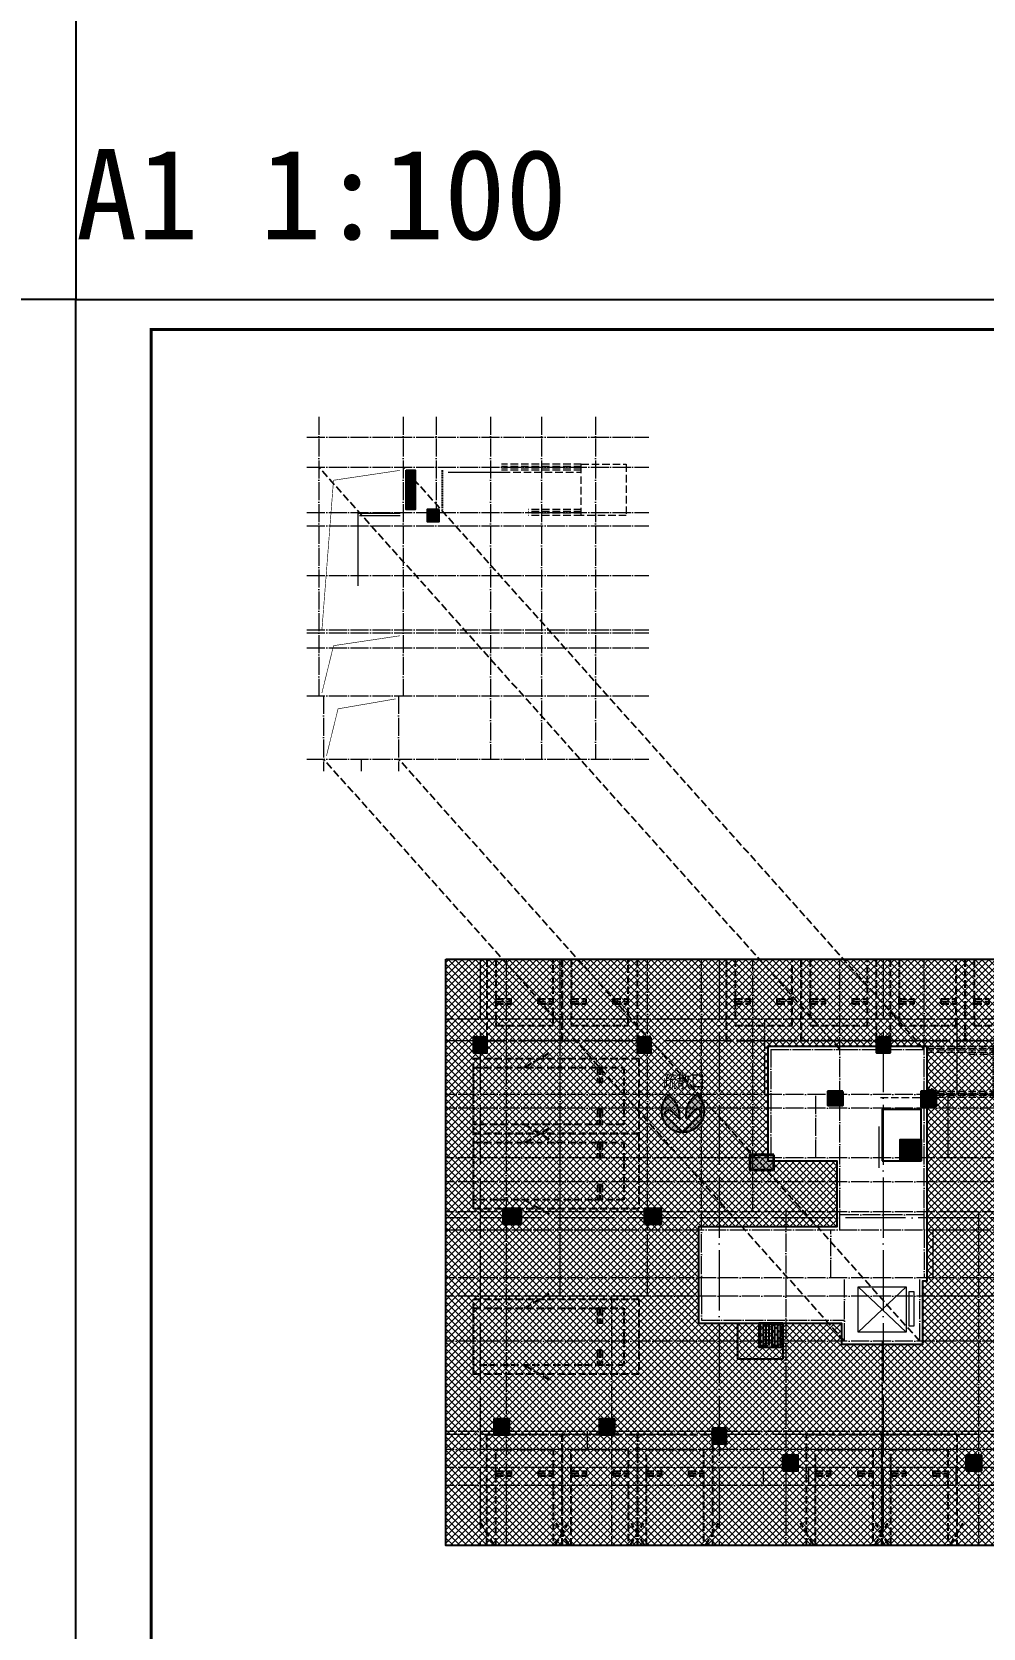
# Model space of a CAD drawing. Extents: x -518115 to 389031, y -231062 to 1628073.
# Drawn here: x -2447 to 29173, y 734889 to 787961 of the extents above; entities that cross this region are included whole.
import ezdxf
from ezdxf.xclip import XClip

# ---------------------------------------------------------------- set-up
doc = ezdxf.new("R2010")
doc.units = 0
doc.header["$LTSCALE"] = 1000
doc.header["$MEASUREMENT"] = 0
doc.header["$XCLIPFRAME"] = 0
for name, pattern in [('#P_--_20B1_001_t3$0$DASH', [0.35, 0.25, -0.1]), ('__DASH', [0.35, 0.25, -0.1]), ('DASH', [0.35, 0.25, -0.1]), ('DOTE', [2.4200000000000004, 2, -0.2, 0.02, -0.2]), ('HIDDEN', [0.375, 0.25, -0.125])]:
    doc.linetypes.add(name, pattern=pattern)
for name, color, linetype in [('0-R疏散口', 20, 'Continuous'), ('0-R集水坑', 191, 'Continuous'), ('HS-A-停车位（标准）', 9, 'Continuous'), ('text', 7, 'Continuous'), ('VPIPE-雨水', 4, 'DASH'), ('人防集水坑', 11, 'Continuous'), ('图框', 140, 'Continuous'), ('审核', 1, 'Continuous'), ('排水', 155, 'Continuous'), ('疏散口', 20, 'Continuous')]:
    doc.layers.add(name, color=color, linetype=linetype)
for name, color, linetype, lineweight in [('3.5方案汇报，与郭总、侯月琴确定户型_t8$0$STAIR', 2, 'Continuous', 18), ('DOTE', 19, 'DOTE', 9), ('PUB_HATCH', 8, 'Continuous', 9), ('STAIR', 2, 'Continuous', 18), ('填充', 251, 'Continuous', 5), ('平面-看线', 45, 'Continuous', 15), ('砼柱', 2, 'Continuous', 35)]:
    doc.layers.add(name, color=color, linetype=linetype, lineweight=lineweight)
doc.layers.add('yichutu', color=7, linetype='Continuous', true_color=0xffffff, plot=False)
doc.styles.add('-宋体', font='', dxfattribs={"width": 0.8})
doc.styles.add('_TCH_LABEL', font='')
doc.styles.get('-宋体').set_extended_font_data('SimSun')
doc.styles.get('_TCH_LABEL').set_extended_font_data('SimHei')

# ---------------------------------------------------------------- blocks, each defined once
blk = doc.blocks.new('A$C27F3146B')
at = {"layer": '填充'}
h = blk.add_hatch(dxfattribs=at)
h.set_pattern_fill('ANSI37', color=196, scale=100, style=0)
h.set_pattern_definition([(45, (794705.0482087337, -474761.836884725), (-112.2532015133644, 112.2532015133644), []), (135, (794705.0482087337, -474761.836884725), (-112.2532015133644, -112.2532015133644), [])])
h.paths.add_polyline_path([(-173596.2673662398, 60248.66726098227), (-119596.2804986985, 60248.66726098227), (-119596.2804986985, 40748.66726215906), (-173596.2673662398, 40748.66726215906)])
h.paths.add_polyline_path([(-160596.2659035687, 57348.7044615738), (-160596.319155223, 57348.66172977228), (-162896.52731281, 57348.66173116158), (-162896.4804838863, 53548.70588016132), (-160596.2665928387, 53548.70036397077), (-160596.266070523, 51348.97482542269), (-165196.0735985684, 51348.97336501715), (-165196.0735996305, 48148.97107665101), (-160446.2674505824, 48148.97107781458), (-160446.2670538203, 47448.70858832612), (-157746.2670527628, 47448.70858833648), (-157746.2647634997, 49548.7713478845), (-157596.2600061282, 49548.63585642254), (-157596.2622953063, 51348.83689374587), (-157596.2633388601, 51348.95122611913), (-157596.2563926554, 57348.70112817473)], flags=16)
h.paths.add_polyline_path([(-130296.4924199551, 53548.70370605699), (-130296.4935976705, 57348.66503180884), (-132595.879143653, 57348.67023002909), (-132595.8791420481, 57348.70336187904), (-135595.8791489319, 57348.70336187904), (-135596.220810074, 51348.97394898016), (-140196.2142739113, 51348.97248957882), (-140196.2138733653, 48148.97400812432), (-135446.2217885255, 48148.97400828393), (-135446.2217933714, 47448.7077118837), (-132746.2217923139, 47448.70771189407), (-132746.2217923176, 49548.70387829858), (-132296.22044065, 49548.70492481295), (-132296.2204405613, 51348.97255527967), (-132596.2180784113, 51348.9503496766), (-132595.8791460291, 53548.70377877884)], flags=16)
at = {"layer": '填充', "color": 196}
for points in [[(-173596.2673662398, 60248.66726098227), (-119596.2804986985, 60248.66726098227), (-119596.2804986985, 40748.66726215906), (-173596.2673662398, 40748.66726215906)], [(-160596.2659035687, 57348.7044615738), (-160596.319155223, 57348.66172977228), (-162896.52731281, 57348.66173116158), (-162896.4804838863, 53548.70588016132), (-160596.2665928387, 53548.70036397077), (-160596.266070523, 51348.97482542269), (-165196.0735985684, 51348.97336501715), (-165196.0735996305, 48148.97107665101), (-160446.2674505824, 48148.97107781458), (-160446.2670538203, 47448.70858832612), (-157746.2670527628, 47448.70858833648), (-157746.2647634997, 49548.7713478845), (-157596.2600061282, 49548.63585642254), (-157596.2622953063, 51348.83689374587), (-157596.2633388601, 51348.95122611913), (-157596.2563926554, 57348.70112817473)]]:
    blk.add_lwpolyline(points, close=True, dxfattribs=at)
blk = doc.blocks.new('A$C1DD019F9')
at = {"layer": '疏散口'}
h = blk.add_hatch(color=256, dxfattribs=at)
edge = h.paths.add_edge_path()
edge.add_line((1657.837590239942, 3315.723901660649), (367.3306208625436, 2025.216944172512))
edge.add_arc((562.7390984487897, 1829.808464785995), 276.3493204781321, 134.999999736071, 315.0000450135555)
edge.add_line((758.1477304548025, 1634.400139819365), (1381.488251060247, 2257.740654682275))
edge.add_arc((-487.2515846193137, 1989.868379143272), 1887.841129295078, -24.12321173134552, 8.157426411511608, ccw=False)
edge.add_arc((-487.2518275084583, 1989.868449001487), 1887.841379523462, 303.5961554791981, 335.8767893464231, ccw=False)
edge.add_arc((1657.83757689014, 1657.627985069564), 1658.095916591085, 89.99999953869542, 228.4172749558772, ccw=False)
h = blk.add_hatch(color=256, dxfattribs=at)
edge = h.paths.add_edge_path()
edge.add_line((1657.837590239942, 3315.723901660649), (2948.344559617341, 2025.216944172512))
edge.add_arc((2752.936082031095, 1829.808464785995), 276.3493204781321, -135.00004501355562, 45.000000263928996, ccw=False)
edge.add_line((2557.527450025082, 1634.400139819365), (1934.186929419636, 2257.740654682275))
edge.add_arc((3802.926765099197, 1989.868379143272), 1887.841129295078, 171.8425735884883, 204.1232117313454)
edge.add_arc((3802.927007988342, 1989.868449001489), 1887.841379523464, 204.123210653577, 236.403844520802)
edge.add_arc((1657.837603589745, 1657.627985069564), 1658.095916591085, 311.5827250441228, 450.0000004613047)
for points in [[(1657.837590239942, 3315.723901660649), (367.3306208625437, 2025.216944172512, 1.000000395120669), (758.1477304548025, 1634.400139819365), (1381.488251060247, 2257.740654682275, -0.1417897514410627), (1235.721885070204, 1218.307265423704, -0.141789732410033), (557.3581269979476, 417.3751685111782, -0.6899650482418342), (1657.837590239942, 3315.723901660649)], [(1657.837590239942, 3315.723901660649), (2948.344559617341, 2025.216944172512, -1.000000395120669), (2557.527450025082, 1634.400139819365), (1934.186929419636, 2257.740654682275, 0.1417897514410627), (2079.953295409679, 1218.307265423704, 0.141789732410033), (2758.317053481937, 417.3751685111782, 0.6899650482418342), (1657.837590239942, 3315.723901660649)]]:
    blk.add_lwpolyline(points, format="xyb", close=True, dxfattribs=at)
blk = doc.blocks.new('A$C25A378E3')
at = {"layer": 'HS-A-停车位（标准）', "linetype": 'DASH'}
for p, q in [((299.9288666398497, 4280.200665866025), (299.9276344913524, 4120.200664976728)), ((299.9288666398497, 4280.200665866025), (799.9285807174165, 4280.00894703425)), ((799.9285807174165, 4280.00894703425), (799.9273485837039, 4120.008946264163)), ((1699.929113851395, 4280.193678615266), (1699.927881702897, 4120.19367778569)), ((1699.929113851395, 4280.193678615266), (2199.928827928961, 4280.001959843212)), ((2199.928827928961, 4280.001959843212), (2199.927595795365, 4120.001958953799)), ((299.9276344913524, 4120.200664976728), (799.9273485837039, 4120.008946264163)), ((299.9282505712472, 4200.200665451237), (799.9279646449722, 4200.00894667895)), ((1699.927881702897, 4120.19367778569), (2199.927595795365, 4120.001958953799)), ((1699.928497782676, 4200.193678200361), (2199.928211856517, 4200.001959428308)), ((300.0205537431175, 1700.046125917463), (-199.9740653929766, 2550.049336581258)), ((2200.020893819514, 1700.035927985562), (2700.026429273654, 2550.032717227354))]:
    blk.add_line(p, q, dxfattribs=at)
for points in [[(1.164153218269348e-10, 5499.999999999884), (2499.999999842257, 5499.971898506512), (2499.938176556607, -0.02810114610474557), (-0.06182328553404659, 3.472669050097466e-07)], [(299.9943796824664, 4999.996627852321), (2199.994379562442, 4999.975270717288), (2199.938176575466, -0.02472896687686443), (299.9381766954903, -0.003371831844560802)]]:
    blk.add_lwpolyline(points, close=True, dxfattribs=at)
blk = doc.blocks.new('TIY8O')
at = {"layer": '0-R集水坑', "linetype": 'DASH'}
h = blk.add_hatch(dxfattribs=at)
h.set_pattern_fill('LINE', color=191, scale=100, angle=-90.00000000000006, style=0)
h.set_pattern_definition([(270, (-235326.6603705898, -492619.8195465856), (95.25, -7.876661409549766e-14), [])])
h.paths.add_polyline_path([(251192.714674465, 63602.66983472076), (251192.7093475896, 62902.669904932), (250492.7095668054, 62902.67580823865), (250492.7161997986, 63602.67580820792)])
at = {"layer": '0-R集水坑', "color": 191, "elevation": 0.4327255357110903}
for points in [[(250442.7090580211, 62452.68549320343), (251942.7090579913, 62452.67601750753), (251942.7166385491, 63652.67601748332), (250442.7166385789, 63652.68549317922)], [(251242.7159861337, 63652.66910502905), (251242.7089670943, 62852.66910505909), (250442.7091281175, 62852.67624693047), (250442.7166384909, 63652.67624689624)]]:
    blk.add_lwpolyline(points, close=True, dxfattribs=at)
at = {"layer": '0-R集水坑', "color": 191, "linetype": 'DASH', "elevation": 0.4327255357110903}
blk.add_lwpolyline([(251192.714674465, 63602.66983472076), (251192.7093475896, 62902.669904932), (250492.7095668054, 62902.67580823865), (250492.7161997986, 63602.67580820792)], close=True, dxfattribs=at)
blk = doc.blocks.new('FSFSFASFSFESFSEF')
at = {"layer": '人防集水坑', "ltscale": 0.8}
h = blk.add_hatch(dxfattribs=at)
h.set_pattern_fill('GRATE', color=256, scale=75, style=0)
h.set_pattern_definition([(270, (-806039.3574039747, 23438904.07928268), (59.53125, -1.822618869043522e-14), []), (360, (-806039.3574039747, 23438904.07928268), (8.748522416193854e-14, 238.125), [])])
h.paths.add_polyline_path([(286466.5787021541, 761315.5335229017), (287066.5787021541, 761315.5335229017), (287066.5787021541, 760715.5335229017), (286466.5787021541, 760715.5335229017)])
at = {"layer": '人防集水坑'}
for points in [[(287116.5787021541, 760665.5335229017), (286416.5787021541, 760665.5335229017), (286416.5787021541, 761365.5335229017), (287116.5787021541, 761365.5335229017)], [(287066.5787021541, 760715.5335229017), (286466.5787021541, 760715.5335229017), (286466.5787021541, 761315.5335229017), (287066.5787021541, 761315.5335229017)]]:
    blk.add_lwpolyline(points, close=True, dxfattribs=at)
at = {"layer": '排水'}
blk.add_lwpolyline([(285816.5787021536, 760665.5335229018), (287116.5787021536, 760665.5335229018), (287116.5787021534, 762365.5335229018), (285816.5787021534, 762365.5335229018)], close=True, dxfattribs=at)
blk = doc.blocks.new('DFBFBFBGF')
at = {"layer": 'STAIR', "color": 246, "linetype": '#P_--_20B1_001_t3$0$DASH'}
for p, q in [((293136.325158803, 754230.1456084143), (287316.5787030022, 754230.1456084143)), ((293136.3251588031, 754160.1456084616), (287316.5787030022, 754160.1456084708)), ((293136.3251588018, 754030.1456084143), (293136.325158803, 754230.1456084143)), ((293136.3251588029, 754100.1456084616), (287316.5787030022, 754100.1456084704)), ((293136.3251588018, 754030.1456084143), (287316.5787030022, 754030.1456084145)), ((288716.325158803, 753970.1456084145), (293136.3251588018, 753970.1456083918)), ((293136.325158803, 752730.1456083826), (287316.5787030022, 752730.1456085002)), ((293136.3251588031, 752660.1456084299), (287316.5787030022, 752660.1456085349)), ((293136.3251588029, 752600.1456084299), (287316.5787030022, 752600.1456085352)), ((293136.3251588018, 752530.1456083826), (293136.325158803, 752730.1456083826)), ((293136.3251588018, 752530.1456083826), (287316.5787030022, 752530.1456085071))]:
    blk.add_line(p, q, dxfattribs=at)
blk.add_lwpolyline([(293136.325158803, 754230.1456084143), (294636.325158803, 754230.1456084143), (294636.325158803, 752530.1456083859), (293136.325158803, 752530.1456083859)], close=True, dxfattribs=at)
at = {"layer": '审核', "color": 58, "linetype": 'HIDDEN', "ltscale": 0.2}
blk.add_line((289519.4158324369, 752530.1456084601), (289519.4158324566, 754230.1456084143), dxfattribs=at)
blk = doc.blocks.new('A$C24B36177')
for points in [[(-113625.0000000002, -16697.00265675376), (-114075.0000000002, -16697.00265675376), (-114075.0000000002, -17197.00265675376), (-113625.0000000002, -17197.00265675376)], [(-108175.0000000002, -16697.00265675376), (-108625.0000000002, -16697.00265675376), (-108625.0000000002, -17197.00265675376), (-108175.0000000002, -17197.00265675376)], [(-100225.0000000002, -16697.00265675376), (-100675.0000000002, -16697.00265675376), (-100675.0000000002, -17197.00265675376), (-100225.0000000002, -17197.00265675376)], [(-101788.2715234833, -18497.00265675376), (-102288.2715234833, -18497.00265675376), (-102288.2715234833, -18947.00265675376), (-101788.2715234833, -18947.00265675376)], [(-98688.27152348333, -18497.00265675376), (-99188.27152348333, -18497.00265675376), (-99188.27152348333, -18947.00265675376), (-98688.27152348333, -18947.00265675376)], [(-104088.2823892349, -20597.00265675364), (-104888.2823892349, -20597.00265675364), (-104888.2823892349, -21097.00265675364), (-104088.2823892349, -21097.00265675364)], [(-112488.2715234833, -22397.00265675364), (-113088.2715234833, -22397.00265675364), (-113088.2715234833, -22897.00265675364), (-112488.2715234833, -22897.00265675364)], [(-108388.2715234832, -22897.00265675364), (-107838.2715234832, -22897.00265675364), (-107838.2715234832, -22397.00265675364), (-108388.2715234832, -22397.00265675364)], [(-113388.2715234833, -29897.00265675364), (-112888.2715234833, -29897.00265675364), (-112888.2715234833, -29397.00265675364), (-113388.2715234833, -29397.00265675364)], [(-109888.2715239811, -29897.00265675364), (-109388.2715239811, -29897.00265675364), (-109388.2715239811, -29397.00265675364), (-109888.2715239811, -29397.00265675364)], [(-105675.0000000002, -29697.00265675364), (-106125.0000000002, -29697.00265675364), (-106125.0000000002, -30197.00265675364), (-105675.0000000002, -30197.00265675364)], [(-103788.2715234833, -31097.00265675364), (-103288.2715234833, -31097.00265675364), (-103288.2715234833, -30597.00265675364), (-103788.2715234833, -30597.00265675364)], [(-97688.27152348333, -31097.00265675376), (-97188.27152348333, -31097.00265675376), (-97188.27152348333, -30597.00265675376), (-97688.27152348333, -30597.00265675376)]]:
    blk.add_hatch(color=1).paths.add_polyline_path(points)
at = {"layer": '砼柱', "color": 1, "lineweight": 35}
for points in [[(-113625.0000000002, -16697.00265675376), (-114075.0000000002, -16697.00265675376), (-114075.0000000002, -17197.00265675376), (-113625.0000000002, -17197.00265675376)], [(-108175.0000000002, -16697.00265675376), (-108625.0000000002, -16697.00265675376), (-108625.0000000002, -17197.00265675376), (-108175.0000000002, -17197.00265675376)], [(-100225.0000000002, -16697.00265675376), (-100675.0000000002, -16697.00265675376), (-100675.0000000002, -17197.00265675376), (-100225.0000000002, -17197.00265675376)], [(-101788.2715234833, -18497.00265675376), (-102288.2715234833, -18497.00265675376), (-102288.2715234833, -18947.00265675376), (-101788.2715234833, -18947.00265675376)], [(-98688.27152348333, -18497.00265675376), (-99188.27152348333, -18497.00265675376), (-99188.27152348333, -18947.00265675376), (-98688.27152348333, -18947.00265675376)], [(-104088.2823892349, -20597.00265675364), (-104888.2823892349, -20597.00265675364), (-104888.2823892349, -21097.00265675364), (-104088.2823892349, -21097.00265675364)], [(-112488.2715234833, -22397.00265675364), (-113088.2715234833, -22397.00265675364), (-113088.2715234833, -22897.00265675364), (-112488.2715234833, -22897.00265675364)], [(-108388.2715234832, -22897.00265675364), (-107838.2715234832, -22897.00265675364), (-107838.2715234832, -22397.00265675364), (-108388.2715234832, -22397.00265675364)], [(-113388.2715234833, -29897.00265675364), (-112888.2715234833, -29897.00265675364), (-112888.2715234833, -29397.00265675364), (-113388.2715234833, -29397.00265675364)], [(-109888.2715239811, -29897.00265675364), (-109388.2715239811, -29897.00265675364), (-109388.2715239811, -29397.00265675364), (-109888.2715239811, -29397.00265675364)], [(-105675.0000000002, -29697.00265675364), (-106125.0000000002, -29697.00265675364), (-106125.0000000002, -30197.00265675364), (-105675.0000000002, -30197.00265675364)], [(-103788.2715234833, -31097.00265675364), (-103288.2715234833, -31097.00265675364), (-103288.2715234833, -30597.00265675364), (-103788.2715234833, -30597.00265675364)], [(-97688.27152348333, -31097.00265675376), (-97188.27152348333, -31097.00265675376), (-97188.27152348333, -30597.00265675376), (-97688.27152348333, -30597.00265675376)]]:
    blk.add_lwpolyline(points, close=True, dxfattribs=at)
blk = doc.blocks.new('A$C74D73064')
at = {"layer": 'PUB_HATCH'}
blk.add_hatch(color=256, dxfattribs=at).paths.add_polyline_path([(1366.763577650418, 65922.25380453619), (916.7635776504176, 65922.25380453619), (916.7635776504176, 65422.25380453619), (1366.763577650418, 65422.25380453619)])
at = {"color": 3}
blk.add_lwpolyline([(-14883.2465761248, 70322.25548036373), (39116.74029141653, 70322.25548036373), (39116.74029141653, 50822.25548154057), (-14883.2465761248, 50822.25548154057)], close=True, dxfattribs=at)
at = {"color": 251, "true_color": 0x636466}
blk.add_lwpolyline([(-1883.245113453711, 67422.29268095526), (-1883.29836510797, 67422.24994915375), (-4183.506522694952, 67422.24995054305), (-4183.459693771321, 63622.29409954278), (-1883.245802723686, 63622.28858335223), (-1883.245280407951, 61422.56304480415), (-6483.052808453445, 61422.56158439873), (-6483.052809515502, 58222.55929603253), (-1733.246660467354, 58222.5592971961), (-1733.24626370531, 57522.29680770764), (966.7537373522064, 57522.296807718), (966.7560266152723, 59622.35956726596), (1116.760783986771, 59622.224075804), (1116.758494808688, 61422.42511312733), (1116.757451254874, 61422.53944550059), (1116.76439745957, 67422.2893475563)], close=True, dxfattribs=at)
at = {"layer": '3.5方案汇报，与郭总、侯月琴确定户型_t8$0$STAIR'}
for p, q in [((416.7534364765743, 59422.2468803107), (-1183.246563523891, 57922.2468803121)), ((-1183.246563523891, 59422.2468803107), (416.7534364765743, 57922.2468803121))]:
    blk.add_line(p, q, dxfattribs=at)
for points in [[(-1183.246563523891, 57922.2468803121), (-1183.246563523891, 59422.2468803107), (416.7534364765743, 59422.2468803107), (416.7534364765743, 57922.2468803121)], [(516.7534364670282, 58122.24688042758), (516.7534364670282, 59272.24688042805), (666.7534364698222, 59272.24688042805), (666.7534364698222, 58122.24688042758)]]:
    blk.add_lwpolyline(points, close=True, dxfattribs=at)
at = {"layer": 'DOTE', "color": 5}
for p, q in [((-13744.96489886974, 93136.92275867716), (-13744.96489886974, 8148.87607650971)), ((-5794.964898869745, 93136.92275867716), (-5794.964898869745, 8148.87607650971)), ((-344.9648988697445, 93136.92275867716), (-344.9648988697445, 8148.87607650971)), ((-86385.24772744614, 67619.25646164955), (196116.0437006026, 67619.25646164955)), ((196116.043700602, 61719.25646164967), (-86385.24772744614, 61719.25646164967)), ((196116.0437006027, 54519.25646164967), (-86385.24772744614, 54519.25646164967))]:
    blk.add_line(p, q, dxfattribs=at)
at = {"layer": 'DOTE', "linetype": 'DOTE', "ltscale": 0.3}
for p, q in [((-4083.231617064215, 67322.56009748916), (-4083.512988365255, 63722.29424634459)), ((-4083.231617256533, 67322.55763666308), (-1783.246863080305, 67322.55763666332)), ((-1783.063407918322, 67322.52273896977), (1016.936596401501, 67322.52273896965)), ((1016.567024466116, 61822.07640173798), (-1783.433504528017, 61822.07844337658)), ((1017.095884542563, 61322.52799729933), (1017.095884542563, 59722.25773711945)), ((-6383.052609497798, 59122.25950459251), (-6383.05260716565, 58322.25957977993)), ((-6383.052609466366, 58322.25957977993), (-1633.246858521248, 58322.25959362602))]:
    blk.add_line(p, q, dxfattribs=at)
at = {"layer": 'PUB_HATCH'}
blk.add_lwpolyline([(1366.763577650418, 65922.25380453619), (916.7635776504176, 65922.25380453619), (916.7635776504176, 65422.25380453619), (1366.763577650418, 65422.25380453619)], close=True, dxfattribs=at)
at = {"layer": 'STAIR', "color": 246, "linetype": '#P_--_20B1_001_t3$0$DASH'}
blk.add_line((-433.2429373851046, 65722.24584208231), (916.7534365999745, 65722.2458416092), dxfattribs=at)
at = {"layer": 'STAIR'}
blk.add_lwpolyline([(-493.2475818813546, 64763.78181952855), (-493.2552319449605, 63382.24629604642)], dxfattribs=at)
at = {"layer": '砼柱', "lineweight": 35}
blk.add_lwpolyline([(1366.763577650418, 65922.25380453619), (916.7635776504176, 65922.25380453619), (916.7635776504176, 65422.25380453619), (1366.763577650418, 65422.25380453619)], close=True, dxfattribs=at)
for name, p in [('A$C24B36177', (100104.7992927884, 84419.25646130543)), ('A$C27F3146B', (158713.020790115, 10073.58821938152)), ('DFBFBFBGF', (-286199.8252656228, -686807.6532554035)), ('FSFSFASFSFESFSEF', (-286199.8252659942, -697043.2866348092))]:
    blk.add_blockref(name, p)
at = {"layer": '0-R疏散口', "xscale": -0.4305656706515025, "yscale": 0.4305656706515025, "zscale": 0.4305656706515025, "rotation": 181.4259203059818}
blk.add_blockref('A$C1DD019F9', (-7741.420850994531, 65973.20232567424), dxfattribs=at)
at = {"layer": '0-R集水坑', "xscale": -1}
blk.add_blockref('TIY8O', (246759.4811516501, -5430.161802409682, -0.4327255357110903), dxfattribs=at)
at = {"layer": 'HS-A-停车位（标准）', "linetype": 'DASH', "xscale": -1, "rotation": 179.9993559612105}
for p in [(-13519.90307558433, 73119.25646130391), (-11019.90307558398, 73119.2564613038), (-5569.90307562612, 73119.2564613038), (-3069.903075626004, 73119.25646130368), (-119.9030756258871, 73119.25646130368), (2380.035101088695, 73119.25646095606)]:
    blk.add_blockref('A$C25A378E3', p, dxfattribs=at)
at = {"layer": 'HS-A-停车位（标准）', "linetype": 'DASH'}
for p, rotation in [((-13969.9655439636, 67022.19143212365), 270.0006440387873), ((-13969.96554396383, 64522.19143212365), 270.0006440387873), ((-13969.964101822, 59022.19802928611), 270.0006440387873), ((-13519.90307558433, 49019.25646199891), 0.000644038787326284), ((-11019.90307558398, 49019.25646199891), 0.000644038787326284), ((-8519.903075583978, 49019.2564619988), 0.000644038787326284), ((-2893.541943699704, 49019.25646206539), 0.000644038787326284), ((-393.5419436995871, 49019.25645423937), 0.000644038787326284)]:
    blk.add_blockref('A$C25A378E3', p, dxfattribs=dict(at, rotation=rotation))
at = {"layer": '0-R疏散口', "style": '-宋体', "width": 0.75}
blk.add_text('疏散口', height=450, dxfattribs=at).set_placement((-7665.338529155706, 66042.07230047788))
blk = doc.blocks.new('HFHFTHFD')
at = {"layer": 'DOTE', "linetype": 'DOTE', "ltscale": 0.3}
for p, q in [((420616.5787028493, 612948.8100463543), (420616.5787028495, 593448.8100475312)), ((422416.5787019647, 601748.8100391305), (422416.5787019647, 612948.8100463543)), ((425316.5787020741, 601748.8100473222), (425316.5787020741, 612948.8100463543)), ((427116.5787021646, 601748.8100473222), (427116.5787027501, 612948.8100463543)), ((428816.5787016117, 604548.8100388076), (428816.5787015849, 612948.8100463543)), ((431716.5787021924, 603949.0803065526), (431716.5787021923, 612948.8100463543)), ((434516.5787031293, 603949.0803065526), (434516.5787031293, 612948.8100463543)), ((437416.57870371, 604548.8100388076), (437416.5787037368, 612948.8100463543)), ((439116.5787031571, 601748.8100473222), (439116.5787025715, 612948.8100463543)), ((440916.5787032476, 601748.8100473222), (440916.5787032476, 612948.8100463543)), ((443816.578703357, 601748.8100391305), (443816.5787033571, 612948.8100463543)), ((445616.5787024723, 612948.8100463543), (445616.5787024723, 593448.8100475312)), ((447416.5787015875, 601748.8100391305), (447416.5787015874, 612948.8100463543)), ((450316.5787016969, 601748.8100473222), (450316.5787016969, 612948.8100463543)), ((452116.5787017875, 601748.8100473222), (452116.578702373, 612948.8100463543)), ((453816.5787012345, 604548.8100388076), (453816.5787012078, 612948.8100463543)), ((456716.5787018152, 603949.0803065526), (456716.5787018152, 612948.8100463543)), ((459516.5787027521, 603949.0803065526), (459516.5787027522, 612948.8100463543)), ((462416.5787033328, 604548.8100388076), (462416.5787033596, 612948.8100463543)), ((464116.57870278, 601748.8100473222), (464116.5787021944, 612948.8100463543)), ((465916.5787028704, 601748.8100473222), (465916.5787028704, 612948.8100463543)), ((468816.5787029798, 601748.8100391305), (468816.5787029798, 612948.8100463543)), ((470616.5787020952, 612948.8100463543), (470616.5787020951, 593448.8100475312)), ((472616.5787020951, 610948.8100463543), (418616.5787028495, 610948.8100463543)), ((429216.5787418562, 608448.8079394411), (429216.5792071599, 610948.8075475836)), ((435616.5800621139, 608448.8079394314), (435616.5805274176, 610948.8075475739)), ((455616.5773428306, 608448.8079394314), (455616.5768775269, 610948.8075475739)), ((462016.5786630883, 608448.8079394411), (462016.5781977847, 610948.8075475836)), ((472616.5787020951, 608448.8100463543), (418616.5787028495, 608448.8100463543)), ((430916.5787021924, 606348.8100465569), (430916.5787021922, 608448.8100463543)), ((435316.5787031294, 606348.8100465569), (435316.5787031293, 608448.8100463543)), ((472616.5787020951, 607998.8100463543), (418616.5787028495, 607998.8100463543)), ((455916.5787018151, 606348.8100465569), (455916.5787018152, 607998.8100463542)), ((460316.5787027521, 606348.8100465569), (460316.5787027522, 607998.8100463542)), ((472616.5787020951, 606348.8100465569), (418616.5787028495, 606348.8100465569)), ((472616.5787020951, 605548.8100406288), (418616.5787028495, 605548.8100406289)), ((472616.5787020951, 604548.8100471114), (418616.5787028495, 604548.8100471116)), ((429916.7956125877, 604548.8100471115), (429916.5572264311, 593448.8100475312)), ((436316.361792734, 604548.8100471115), (436316.6001788905, 593448.8100475312)), ((454916.7956122105, 604548.8100471115), (454916.5572260541, 593448.8100475312)), ((461316.3617923568, 604548.8100471115), (461316.6001785134, 593448.8100475312)), ((418616.5787028495, 603949.0803176122), (472616.5787020951, 603949.0802720234)), ((431416.5779594908, 602348.8100463725), (431416.5779592263, 603948.8100463734)), ((434816.5794645891, 602348.8100463725), (434816.5794648536, 603948.8100463734)), ((456416.5779403554, 602348.8100463725), (456416.5779400909, 603948.8100463734)), ((459816.5794454537, 602348.8100463725), (459816.5794457182, 603948.8100463734)), ((472616.5787020951, 602348.8100463724), (418616.5787028495, 602348.8100463726)), ((431866.5787074884, 600248.8100463784), (431866.5787075731, 602348.8100463543)), ((434366.5786978334, 600248.8100463304), (434366.5786977486, 602348.8100463543)), ((456866.5787071111, 600248.8100463304), (456866.5787071959, 602348.8100463543)), ((459366.5786974561, 600248.8100463784), (459366.5786973714, 602348.8100463543)), ((472616.5787020951, 601748.8100473221), (418616.5787028495, 601748.8100473222)), ((424116.5787026776, 601748.8100392178), (424116.5787026776, 593448.8100475312)), ((442116.5787120232, 601748.8100392178), (442116.5787120232, 593448.8100475312)), ((449116.5786929213, 601748.8100392178), (449116.5786929213, 593448.8100475312)), ((467116.5787022669, 601748.8100392178), (467116.5787022669, 593448.8100475312)), ((472616.5787020951, 600248.810045596), (418616.5787028495, 600248.8100466327)), ((433116.5787096269, 600248.8100463543), (433116.5787096269, 593448.8100475312)), ((458116.5786953176, 600248.8100463543), (458116.5786953176, 593448.8100475312)), ((472616.5787020951, 597248.8100389724), (418616.5787028495, 597248.8100389724)), ((423316.5787026776, 597248.8100389725), (423316.5787026776, 596648.8100389723)), ((442916.5787231674, 597248.8100389725), (442916.5787231674, 596648.8100389723)), ((448316.5786817771, 597248.8100389725), (448316.5786817771, 596648.8100389723)), ((467916.5787022669, 597248.8100389725), (467916.578702267, 596648.8100389723)), ((472616.5787020951, 596648.8100389723), (418616.5787028495, 596648.8100389723)), ((472616.5787020951, 596048.810047531), (418616.5787028495, 596048.810047531)), ((429166.6130644571, 596048.8100475312), (429166.6001787189, 595448.8100475312)), ((430666.5829980801, 596048.8100475312), (430666.5958838182, 595448.8100475312)), ((435566.574427765, 596048.8100475312), (435566.5615420268, 595448.8100475312)), ((437066.544361388, 596048.8100475312), (437066.5572471261, 595448.8100475312)), ((454166.6130435566, 596048.8100475312), (454166.6001578184, 595448.8100475312)), ((455666.5829771796, 596048.8100475312), (455666.5958629177, 595448.8100475312)), ((460566.5744068645, 596048.8100475312), (460566.5615211263, 595448.8100475312)), ((462066.5443404875, 596048.8100475312), (462066.5572262256, 595448.8100475312)), ((472616.5787020951, 595448.810047531), (418616.5787028495, 595448.8100475312))]:
    blk.add_line(p, q, dxfattribs=at)
blk = doc.blocks.new('TK')
at = {"layer": '图框'}
blk.add_lwpolyline([(465375.0184975343, 548713.6539831527), (549475.0184975343, 548713.6539831527), (549475.0184975343, 489313.6539831528), (465375.0184975343, 489313.6539831528)], close=True, dxfattribs=at)
blk.add_lwpolyline([(465375.0184975343, 548713.6539831527), (549475.0184975343, 548713.6539831527), (549475.0184975343, 489313.6539831528), (465375.0184975343, 489313.6539831528)], close=True, dxfattribs=at)
at = {"layer": '图框', "const_width": 100}
blk.add_lwpolyline([(548475.0184975343, 490313.6539831528), (548475.0184975343, 547713.6539831527), (467875.0184975343, 547713.6539831527), (467875.0184975343, 490313.6539831528)], close=True, dxfattribs=at)
blk = doc.blocks.new('yct-841-594-84100-59399.9999999999-100-1000.0')
at = {"layer": 'yichutu', "color": 7, "true_color": 0xffffff}
blk.add_lwpolyline([(0, 0), (0, 59399.99999999994), (84100, 59399.99999999994), (84100, 0)], close=True, dxfattribs=at)
at = {"layer": 'yichutu', "color": 7, "true_color": 0xffffff, "style": '_TCH_LABEL'}
blk.add_text('A1 1:100', height=3000, dxfattribs=at).set_placement((0, 61399.99999999994))
blk = doc.blocks.new('A$C110D7C8B')
h = blk.add_hatch()
h.set_pattern_fill('ANSI32', color=246, scale=12, angle=135)
h.set_pattern_definition([(180, (0, 0), (-3.552713678800501e-15, -57.15000000000001), []), (180, (-19.05000822845492, 19.05000822845492), (-3.552713678800501e-15, -57.15000000000001), [])])
h.paths.add_polyline_path([(50, -1350.000000041677), (250.0000000000582, -1350.000000041677), (249.9999999999709, -150), (50.0000000000291, -150)])
at = {"color": 246}
for points in [[(0, -100), (300, -100), (300, -1400.000000041677), (0, -1400.000000041677)], [(50, -150), (250, -150), (250, -1350.000000041677), (50, -1350.000000041677)]]:
    blk.add_lwpolyline(points, close=True, dxfattribs=at)
blk = doc.blocks.new('A$C028C60F5')
at = {"color": 6}
blk.add_lwpolyline([(400.0000000717118, -1.851003617048264e-07), (0, 0), (-1.851003617048264e-07, -400.0000001632143), (399.9999998866115, -400.0000003483146)], close=True, dxfattribs=at)
at = {"layer": 'PUB_HATCH'}
blk.add_solid([(-1.851003617048264e-07, -400.0000001632143), (399.9999998866115, -400.0000003483146), (0, 0), (400.0000000717118, -1.851003617048264e-07)], dxfattribs=at)
blk = doc.blocks.new('A$C28781836')
at = {"color": 6, "const_width": 20}
for points in [[(-10119.74675783236, -5500.243901853333), (-9734.167879659159, -530.5246518856147), (-7519.74645551201, -200.2097836569883)], [(-10119.74482251349, -7600.249561245553), (-9734.163560814166, -6030.524345523096), (-7519.742136667017, -5700.209477294469)], [(-9969.746456323192, -9700.245550757623), (-9584.167872510036, -8130.523613388767), (-7669.746456337685, -7800.20874516014)]]:
    blk.add_lwpolyline(points, dxfattribs=at)
at = {"layer": 'DOTE', "linetype": 'DOTE', "ltscale": 0.3}
for p, q in [((-10219.74645435088, 1581.218299383647), (-10219.74645435071, -7700.246436149348)), ((-7419.746458312438, 1581.218299383647), (-7419.746458312613, -7700.244437432266)), ((-6319.745283643017, 1581.218299383647), (-6319.7452836429, -1600.245542986202)), ((-4519.746452808264, 1581.218299383647), (-4519.746452808671, -9800.242652851273)), ((-2819.746453945816, 1581.218299383647), (-2819.746453945816, -9800.240368603263)), ((-1019.746453295695, 1581.218299383647), (-1019.746453295695, -9800.240368603263)), ((-10619.74645439629, 899.754457013798), (743.8331035822048, 899.7544570136815)), ((-10619.74645439634, -100.2465892548207), (743.8330797610688, -100.2465892552864)), ((-10619.7464543964, -1600.245542986202), (743.8331035822048, -1600.245542986202)), ((-10619.7464543964, -2050.245542986202), (743.8331035822048, -2050.245542986202)), ((-10619.7464543964, -3700.245542986202), (743.833103582263, -3700.245542986086)), ((-10619.74645439652, -5500.245550913503), (743.8331035822048, -5500.245550913503)), ((-10619.74645439646, -5600.246664656908), (743.8331035822048, -5600.23855302122)), ((-10619.74645439652, -6100.245550913503), (743.8331035822048, -6100.245550913503)), ((-10619.74645439454, -7700.246721680276), (743.8331035841256, -7700.238610044587)), ((-10069.74645357818, -7700.246329075075), (-10069.74645357812, -10200.24555084261)), ((-7569.550093442725, -7700.244544366142), (-7569.550093442667, -10200.24554942362)), ((-10619.74645438691, -9800.246721668052), (743.8331035917508, -9800.238610032364)), ((-8819.648726167448, -9800.245436708676), (-8819.64872616739, -10205.08561670512))]:
    blk.add_line(p, q, dxfattribs=at)
at = {"layer": 'STAIR', "color": 246, "linetype": '#P_--_20B1_001_t3$0$DASH'}
for p, q in [((-1500, 0), (-4152.000000014203, 1.047737896442413e-09)), ((-1499.999999999884, -69.99999995273538), (-4152.000000013737, -69.75341075321194)), ((-1500.000000000116, -129.9999999527354), (-4152.000000013388, -129.7534107532119)), ((-1500.000000001164, -200), (-4152.000000012922, -199.9999999989523)), ((-4111.199999980512, -260.0000000090804), (-1500.000000001164, -260.0000000224682)), ((-1500, -1500.000000031665), (-3267.999999990105, -1499.999999998952)), ((-1499.999999999884, -1569.9999999844), (-3267.999999989639, -1569.754457053379)), ((-1500.000000000116, -1629.9999999844), (-3267.999999989115, -1629.754457012867)), ((-1500.000000001164, -1700.000000031665), (-3267.999999989115, -1699.754457054427))]:
    blk.add_line(p, q, dxfattribs=at)
at = {"layer": 'STAIR'}
for p, q in [((-5920, -259.9999999997672), (-4111.19999998057, -260.0000000090804)), ((-8869.74283019395, -1700.246588996262), (-7519.746456208813, -1700.246589469374))]:
    blk.add_line(p, q, dxfattribs=at)
at = {"layer": 'STAIR', "color": 246, "linetype": '#P_--_20B1_001_t3$0$DASH'}
blk.add_lwpolyline([(-1500, 0), (0, 0), (0, -1700.000000028405), (-1500, -1700.000000028405)], close=True, dxfattribs=at)
at = {"layer": 'STAIR'}
blk.add_lwpolyline([(-7519.746456187801, -1640.246589469374), (-8929.755123912648, -1640.246588975191), (-8929.755124753749, -4040.246135032154)], dxfattribs=at)
at = {"layer": '审核', "color": 58, "linetype": 'HIDDEN', "ltscale": 0.2}
blk.add_line((-6119.755594726943, -200.1547837678809), (-6119.682242507813, -1500.172692473629), dxfattribs=at)
at = {"layer": '平面-看线'}
for p, q in [((-1500.000000001164, -200), (-1500, 0)), ((-1500.000000001164, -1700.000000031665), (-1500, -1500.000000031665))]:
    blk.add_line(p, q, dxfattribs=at)
for name, p in [('A$C110D7C8B', (-7319.746456009045, -100.2399003441678)), ('A$C028C60F5', (-6619.744458064088, -1500.248004525783))]:
    blk.add_blockref(name, p)

msp = doc.modelspace()

# ---------------------------------------------------------------- linework, layer by layer
at = {"color": 251, "linetype": '__DASH', "true_color": 0x636466}
for p, q in [((24416.38375371019, 754129.8998190532), (7093.753070252365, 773483.9353127619)), ((27216.38375258725, 754129.8998190528), (9893.753069129307, 773483.9353127619)), ((24566.38444834272, 744429.9000792457), (7243.753764884779, 763783.9355729544)), ((27066.58011461841, 744429.9000792457), (9743.949431160465, 763783.9355729544))]:
    msp.add_line(p, q, dxfattribs=at)
at = {"layer": 'text', "color": 2}
msp.add_lwpolyline([(-985.8871883068932, 779065.3335769679), (-31985.88718830689, 779065.3335769679), (-31985.88718830689, 796873.6953152416), (-985.8871883068932, 796873.6953152416)], close=True, dxfattribs=at)
at = {"layer": 'VPIPE-雨水'}
msp.add_circle((27416.11699601484, 752829.8852050942), 55, dxfattribs=at)

# ---------------------------------------------------------------- block references
for name, p in [('TK', (-466360.9056858412, 230351.6795938154)), ('A$C28781836', (17313.50022121728, 773584.1811237116)), ('HFHFTHFD', (-407299.9999999775, 144181.0900190735))]:
    msp.add_blockref(name, p)
ref = msp.add_blockref('A$C74D73064', (26199.82526768022, 686807.643177336))
XClip(ref).set_block_clipping_path([(-14883.246576124802, 50822.255481540575), (39116.74030273309, 70322.2568880918)])
at = {"layer": 'yichutu'}
msp.add_blockref('yct-841-594-84100-59399.9999999999-100-1000.0', (-985.8871883068932, 719665.3335769683), dxfattribs=at)

doc.saveas('drawing.dxf')
